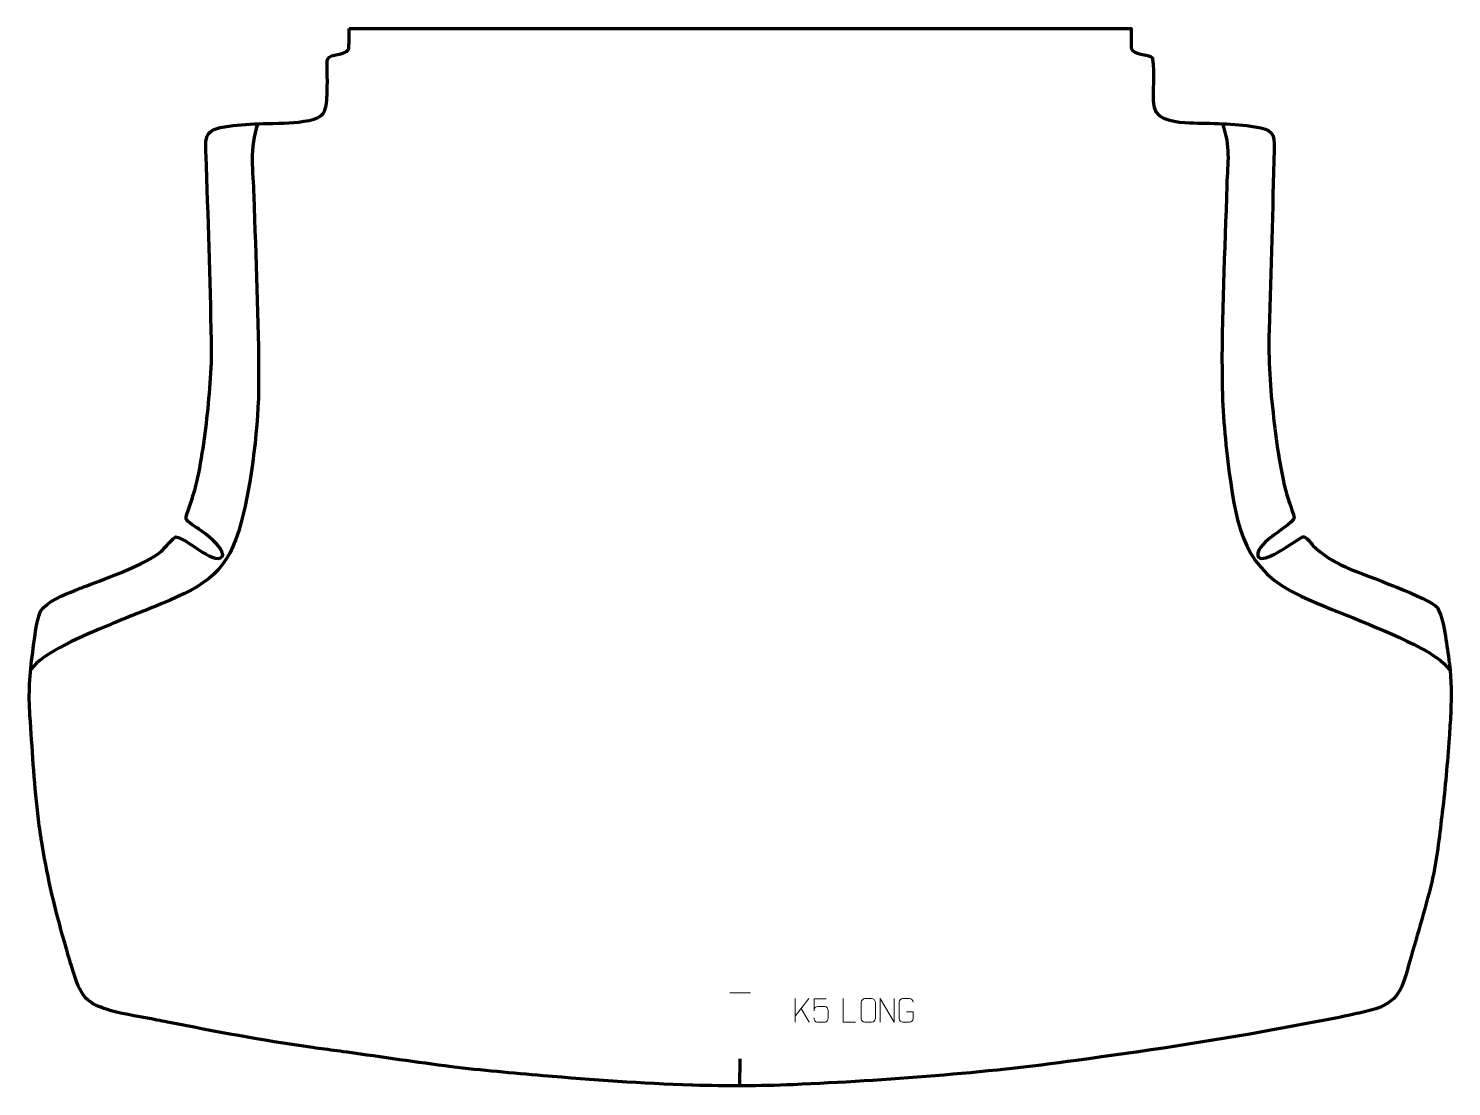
# Model space of a CAD drawing. Header units: millimetres. Extents: x 628 to 2134, y -183 to 938.
import ezdxf

# ---------------------------------------------------------------- set-up
doc = ezdxf.new("R2010")
doc.units = ezdxf.units.MM
doc.header["$MEASUREMENT"] = 0
doc.layers.add('layer 2', color=7, linetype='Continuous')
doc.layers.add('layer 3', color=7, linetype='Continuous')

msp = doc.modelspace()

# ---------------------------------------------------------------- linework, layer by layer
at = {"layer": 'layer 2', "color": 142, "lineweight": 158}
for points, knots in [([(870.272, 836.4086), (861.1099, 811.7192), (865.3008, 785.9932), (866.085, 760.3675), (866.085, 760.3675), (868.095, 694.6887), (871.2109, 629.0605), (871.2591, 563.3348), (871.2591, 563.3348), (871.276, 518.7335), (864.1273, 458.1551), (852.825, 415.0599), (852.825, 415.0599), (839.0278, 362.4513), (816.5674, 348.7052), (768.0828, 328.3174), (768.0828, 328.3174), (751.2575, 321.2705), (734.1496, 314.9693), (717.3615, 307.8099), (717.3615, 307.8099), (694.5617, 298.0088), (648.3647, 280.2166), (632.7634, 262.1344), (632.7634, 262.1344), (631.7829, 260.9978), (630.8675, 259.8437), (629.9453, 258.6608)], [0, 0, 0, 0, 0.125, 0.125, 0.125, 0.125, 0.25, 0.25, 0.25, 0.25, 0.375, 0.375, 0.375, 0.375, 0.5, 0.5, 0.5, 0.5, 0.625, 0.625, 0.625, 0.625, 0.75, 0.75, 0.75, 0.75, 1, 1, 1, 1]), ([(1891.6228, 836.4086), (1900.4593, 811.9119), (1897.0687, 796.6808), (1896.3191, 771.6524), (1896.3191, 771.6524), (1894.2257, 702.5054), (1890.3776, 632.0358), (1891.3555, 562.9573), (1891.3555, 562.9573), (1891.8602, 529.4741), (1894.6141, 500.1288), (1898.9705, 467.0034), (1898.9705, 467.0034), (1906.7992, 407.9039), (1915.5019, 363.3738), (1974.9218, 336.5147), (1974.9218, 336.5147), (2016.7613, 317.7474), (2061.8803, 302.4248), (2102.3363, 281.3235), (2102.3363, 281.3235), (2114.4256, 275.018), (2123.8996, 268.4244), (2132.7729, 257.906)], [0, 0, 0, 0, 0.142857143, 0.142857143, 0.142857143, 0.142857143, 0.285714286, 0.285714286, 0.285714286, 0.285714286, 0.428571429, 0.428571429, 0.428571429, 0.428571429, 0.571428571, 0.571428571, 0.571428571, 0.571428571, 0.714285714, 0.714285714, 0.714285714, 0.714285714, 1, 1, 1, 1])]:
    msp.add_open_spline(points, degree=3, knots=knots, dxfattribs=at)
at = {"layer": 'layer 2', "color": 142, "lineweight": 9}
for points in [[(1370.0248, -83.2244), (1370.0248, -83.2244), (1392.0248, -83.2244), (1392.0248, -83.2244)], [(1439.3595, -89.5243), (1439.3595, -89.5243), (1439.3595, -114.4903), (1439.3595, -114.4903)], [(1453.7429, -89.5243), (1453.7429, -89.5243), (1439.3595, -108.1734), (1439.3595, -108.1734)], [(1454.0683, -114.3946), (1454.0683, -114.3946), (1445.5937, -100.0738), (1445.5937, -100.0738)]]:
    msp.add_open_spline(points, degree=3, dxfattribs=at)
for points, knots in [([(1472.1207, -89.5463), (1472.1207, -89.5463), (1459.2626, -89.5463), (1459.2626, -89.5463), (1459.2626, -89.5463), (1459.2629, -93.7791), (1459.2629, -98.0121), (1459.2626, -102.2454), (1459.2626, -102.2454), (1459.2623, -98.9336), (1460.894, -97.8613), (1463.7075, -97.8007), (1463.7075, -97.8007), (1466.1483, -97.8004), (1468.589, -97.8004), (1471.0295, -97.8007), (1471.0295, -97.8007), (1472.6801, -97.794), (1474.1558, -100.1756), (1474.1843, -102.2454), (1474.1843, -102.2454), (1474.184, -104.834), (1474.184, -107.4229), (1474.1843, -110.0118), (1474.1843, -110.0118), (1474.2304, -111.9722), (1472.7303, -114.4098), (1471.1036, -114.4682), (1471.1036, -114.4682), (1469.1461, -114.468), (1464.2487, -114.468), (1462.2906, -114.4682), (1462.2906, -114.4682), (1460.4443, -114.4771), (1459.3366, -112.5114), (1459.3158, -109.9589)], [0, 0, 0, 0, 0.1, 0.1, 0.1, 0.1, 0.2, 0.2, 0.2, 0.2, 0.3, 0.3, 0.3, 0.3, 0.4, 0.4, 0.4, 0.4, 0.5, 0.5, 0.5, 0.5, 0.6, 0.6, 0.6, 0.6, 0.7, 0.7, 0.7, 0.7, 0.8, 0.8, 0.8, 0.8, 1, 1, 1, 1]), ([(1503.2167, -114.4904), (1503.2167, -114.4904), (1490.2611, -114.4904), (1490.2611, -114.4904), (1490.2611, -114.4904), (1490.2611, -114.4904), (1490.2611, -89.5243), (1490.2611, -89.5243)], [0, 0, 0, 0, 0.333333333, 0.333333333, 0.333333333, 0.333333333, 1, 1, 1, 1]), ([(1513.2275, -89.5247), (1515.5544, -89.5247), (1517.8816, -89.5247), (1520.2089, -89.5247), (1520.2089, -89.5247), (1522.1565, -89.4892), (1524.1489, -90.9814), (1524.1756, -93.4203), (1524.1756, -93.4203), (1524.1752, -99.1701), (1524.1752, -104.9202), (1524.1756, -110.6708), (1524.1756, -110.6708), (1524.0358, -112.9953), (1522.3577, -114.4757), (1520.2089, -114.4865), (1520.2089, -114.4865), (1517.8758, -114.4861), (1515.5428, -114.4861), (1513.2101, -114.4865), (1513.2101, -114.4865), (1511.2842, -114.5919), (1509.3111, -112.7065), (1509.3223, -110.6882), (1509.3223, -110.6882), (1509.3226, -104.9152), (1509.3226, -99.1427), (1509.3223, -93.3705), (1509.3223, -93.3705), (1509.3265, -91.2313), (1511.0741, -89.5112), (1513.2275, -89.5247)], [0, 0, 0, 0, 0.111111111, 0.111111111, 0.111111111, 0.111111111, 0.222222222, 0.222222222, 0.222222222, 0.222222222, 0.333333333, 0.333333333, 0.333333333, 0.333333333, 0.444444444, 0.444444444, 0.444444444, 0.444444444, 0.555555556, 0.555555556, 0.555555556, 0.555555556, 0.666666667, 0.666666667, 0.666666667, 0.666666667, 0.777777778, 0.777777778, 0.777777778, 0.777777778, 1, 1, 1, 1]), ([(1529.4279, -114.4904), (1529.4279, -114.4904), (1529.4279, -89.5244), (1529.4279, -89.5244), (1529.4279, -89.5244), (1529.4279, -89.5244), (1544.09, -114.4904), (1544.09, -114.4904), (1544.09, -114.4904), (1544.09, -114.4904), (1544.09, -89.5244), (1544.09, -89.5244)], [0, 0, 0, 0, 0.25, 0.25, 0.25, 0.25, 0.5, 0.5, 0.5, 0.5, 1, 1, 1, 1]), ([(1557.0239, -103.4991), (1557.0239, -103.4991), (1564.1956, -103.4991), (1564.1956, -103.4991), (1564.1956, -103.4991), (1564.1956, -103.4991), (1564.1956, -110.6708), (1564.1956, -110.6708), (1564.1956, -110.6708), (1564.0558, -112.9954), (1562.3778, -114.4757), (1560.2289, -114.4865), (1560.2289, -114.4865), (1557.8959, -114.4861), (1555.5628, -114.4861), (1553.2301, -114.4865), (1553.2301, -114.4865), (1551.3043, -114.5919), (1549.3311, -112.7065), (1549.3423, -110.6882), (1549.3423, -110.6882), (1549.3427, -104.9152), (1549.3427, -99.1426), (1549.3423, -93.3705), (1549.3423, -93.3705), (1549.3465, -91.2313), (1551.0942, -89.5113), (1553.2475, -89.5246), (1553.2475, -89.5246), (1555.5744, -89.5246), (1557.9017, -89.5246), (1560.2289, -89.5246), (1560.2289, -89.5246), (1562.1766, -89.4892), (1564.169, -90.9815), (1564.1956, -93.4204)], [0, 0, 0, 0, 0.1, 0.1, 0.1, 0.1, 0.2, 0.2, 0.2, 0.2, 0.3, 0.3, 0.3, 0.3, 0.4, 0.4, 0.4, 0.4, 0.5, 0.5, 0.5, 0.5, 0.6, 0.6, 0.6, 0.6, 0.7, 0.7, 0.7, 0.7, 0.8, 0.8, 0.8, 0.8, 1, 1, 1, 1])]:
    msp.add_open_spline(points, degree=3, knots=knots, dxfattribs=at)
at = {"layer": 'layer 2', "color": 142, "lineweight": 158}
msp.add_open_spline([(1380.8701, -182.5582), (1380.8701, -182.5582), (1381.0248, -153.2244), (1381.0248, -153.2244)], degree=3, dxfattribs=at)
at = {"layer": 'layer 3', "color": 242, "lineweight": 158}
msp.add_open_spline([(967.1301, 937.5188), (967.158, 925.7364), (966.9796, 916.398), (966.3458, 915.3295), (966.3458, 915.3295), (962.0471, 908.0825), (947.4701, 911.9858), (944.0625, 904.8448), (944.0625, 904.8448), (943.2653, 898.4384), (943.9041, 889.5182), (943.9734, 882.8742), (943.9734, 882.8742), (943.9656, 875.8032), (943.8502, 868.8328), (943.404, 861.7725), (943.404, 861.7725), (942.218, 844.0415), (935.3595, 841.9889), (919.1354, 839.2193), (919.1354, 839.2193), (904.9896, 836.8718), (890.2994, 837.2387), (875.9911, 836.9155), (875.9911, 836.9155), (863.7117, 836.5073), (851.7404, 835.7253), (839.5444, 834.1757), (839.5444, 834.1757), (833.5116, 833.3577), (827.6238, 832.2463), (822.1677, 829.4417), (822.1677, 829.4417), (818.5587, 827.281), (816.8386, 824.9948), (815.8666, 820.9371), (815.8666, 820.9371), (814.5891, 813.5406), (815.7177, 799.6859), (816.0835, 791.7333), (816.0835, 791.7333), (818.0637, 726.0179), (820.6426, 660.3406), (821.2895, 594.5908), (821.2895, 594.5908), (821.4232, 579.9999), (820.2391, 565.662), (819.0703, 551.1399), (819.0703, 551.1399), (816.8339, 523.0001), (813.1994, 494.5785), (807.8794, 466.8531), (807.8794, 466.8531), (806.2556, 458.5854), (804.3188, 450.74), (801.7268, 442.7178), (801.7268, 442.7178), (799.8962, 437.2348), (797.9303, 431.8048), (796.1146, 426.3129), (796.1146, 426.3129), (795.3056, 423.7879), (794.2617, 420.8216), (794.6307, 418.1456), (794.6307, 418.1456), (795.4811, 415.395), (805.1001, 409.6022), (808.0783, 407.47), (808.0783, 407.47), (815.1721, 402.3915), (833.0917, 389.6547), (833.1934, 380.2664), (833.1934, 380.2664), (833.1934, 380.2664), (833.0132, 379.5028), (833.0132, 379.5028), (833.0132, 379.5028), (833.0132, 379.5028), (832.6552, 378.6889), (832.6552, 378.6889), (832.6552, 378.6889), (828.9614, 372.4373), (815.101, 380.9808), (811.013, 383.5979), (811.013, 383.5979), (803.0552, 388.6922), (792.5176, 396.908), (783.5808, 399.3777), (783.5808, 399.3777), (781.1862, 398.8844), (771.6326, 387.0909), (768.241, 384.2114), (768.241, 384.2114), (751.1655, 369.714), (711.2298, 356.1718), (689.3678, 347.6603), (689.3678, 347.6603), (689.3678, 347.6603), (688.2446, 347.217), (688.2446, 347.217), (688.2446, 347.217), (684.3694, 345.6844), (680.4951, 344.1502), (676.6221, 342.6123), (676.6221, 342.6123), (666.66, 338.6467), (645.6948, 330.202), (640.4393, 320.6344), (640.4393, 320.6344), (636.0626, 311.6272), (633.3818, 287.5613), (631.9809, 276.7707), (631.9809, 276.7707), (628.8477, 253.8431), (627.5248, 233.4506), (629.0717, 210.2845), (629.0717, 210.2845), (631.566, 175.7246), (633.2826, 141.0226), (637.3451, 106.6092), (637.3451, 106.6092), (638.3798, 97.9191), (639.5361, 89.2442), (640.8559, 80.5927), (640.8559, 80.5927), (640.8559, 80.5927), (641.045, 79.354), (641.045, 79.354), (641.045, 79.354), (641.045, 79.354), (641.238, 78.1138), (641.238, 78.1138), (641.238, 78.1138), (646.7254, 43.8111), (654.3225, 10.8231), (663.6694, -22.6182), (663.6694, -22.6182), (665.9252, -30.6692), (668.2532, -38.6964), (670.6214, -46.715), (670.6214, -46.715), (672.6442, -53.5475), (674.7564, -60.3229), (676.9968, -67.0874), (676.9968, -67.0874), (676.9968, -67.0874), (677.4013, -68.2737), (677.4013, -68.2737), (677.4013, -68.2737), (685.0791, -90.5768), (692.9745, -95.812), (715.0845, -102.3501), (715.0845, -102.3501), (730.3081, -106.2897), (747.9755, -109.1694), (763.5861, -112.17), (763.5861, -112.17), (767.2976, -112.8834), (771.0059, -113.6061), (774.7131, -114.3417), (774.7131, -114.3417), (824.861, -124.324), (875.0323, -133.7292), (925.6611, -140.972), (925.6611, -140.972), (929.784, -141.5564), (933.908, -142.1194), (938.0361, -142.6666), (938.0361, -142.6666), (946.7244, -143.8075), (955.4156, -144.9275), (964.095, -146.1356), (964.095, -146.1356), (964.095, -146.1356), (965.3272, -146.3072), (965.3272, -146.3072), (965.3272, -146.3072), (1001.9021, -151.4186), (1038.7835, -156.9542), (1075.3802, -161.5875), (1075.3802, -161.5875), (1107.3224, -165.6316), (1140.4507, -168.3063), (1172.5846, -171.1243), (1172.5846, -171.1243), (1224.9535, -175.717), (1277.2964, -179.5129), (1329.8548, -181.0702), (1329.8548, -181.0702), (1329.8548, -181.0702), (1331.1178, -181.1071), (1331.1178, -181.1071), (1331.1178, -181.1071), (1367.1711, -182.1465), (1400.9861, -182.1893), (1437.047, -180.6071), (1437.047, -180.6071), (1537.3654, -176.2055), (1637.6155, -168.5838), (1737.1296, -154.9592), (1737.1296, -154.9592), (1807.6383, -145.2188), (1876.9098, -135.1812), (1946.9608, -122.2972), (1946.9608, -122.2972), (1977.3462, -116.7086), (2007.7407, -111.2765), (2037.8688, -104.3943), (2037.8688, -104.3943), (2041.519, -103.5574), (2045.15, -102.6824), (2048.7828, -101.7736), (2048.7828, -101.7736), (2078.8555, -94.1472), (2082.2637, -77.5674), (2089.829, -50.6203), (2089.829, -50.6203), (2098.3794, -20.2251), (2107.5584, 8.6147), (2114.5429, 39.5843), (2114.5429, 39.5843), (2119.2596, 61.1146), (2121.7876, 85.9408), (2124.4312, 107.9985), (2124.4312, 107.9985), (2127.5558, 134.0707), (2129.8197, 160.2107), (2131.7454, 186.3955), (2131.7454, 186.3955), (2132.3691, 195.0388), (2132.9157, 203.688), (2133.3454, 212.3432), (2133.3454, 212.3432), (2133.3454, 212.3432), (2133.4062, 213.5675), (2133.4062, 213.5675), (2133.4062, 213.5675), (2134.2481, 230.7703), (2134.179, 247.3178), (2132.0583, 264.4429), (2132.0583, 264.4429), (2132.0583, 264.4429), (2131.8968, 265.7474), (2131.8968, 265.7474), (2131.8968, 265.7474), (2130.6858, 275.2815), (2129.1444, 284.7739), (2127.6996, 294.2747), (2127.6996, 294.2747), (2126.1462, 304.5301), (2124.1386, 315.135), (2119.2483, 324.3821), (2119.2483, 324.3821), (2111.4011, 334.5721), (2043.2678, 358.3836), (2026.8869, 365.2654), (2026.8869, 365.2654), (2025.2044, 365.9775), (2023.5465, 366.7048), (2021.885, 367.4641), (2021.885, 367.4641), (2009.2269, 373.3148), (1997.2126, 380.1706), (1987.5267, 390.364), (1987.5267, 390.364), (1985.2199, 392.909), (1980.1567, 400.5142), (1976.5071, 399.372), (1976.5071, 399.372), (1975.2044, 398.9644), (1972.1052, 396.6571), (1970.8728, 395.8217), (1970.8728, 395.8217), (1965.1426, 392.1118), (1935.0258, 370.9047), (1929.7115, 377.9982), (1929.7115, 377.9982), (1929.7115, 377.9982), (1929.3352, 378.636), (1929.3352, 378.636), (1929.3352, 378.636), (1929.3352, 378.636), (1929.0347, 379.5755), (1929.0347, 379.5755), (1929.0347, 379.5755), (1927.6255, 386.3428), (1939.3621, 396.1942), (1944.2505, 399.8595), (1944.2505, 399.8595), (1948.7773, 403.2537), (1966.3208, 414.7229), (1967.607, 419.2676), (1967.607, 419.2676), (1967.4399, 422.314), (1962.791, 434.6995), (1961.5093, 438.5378), (1961.5093, 438.5378), (1952.986, 466.7193), (1949.4009, 496.1628), (1945.9071, 525.3067), (1945.9071, 525.3067), (1942.163, 556.5502), (1940.1029, 586.6492), (1941.105, 618.1477), (1941.105, 618.1477), (1943.3301, 681.8897), (1944.7368, 745.6586), (1946.4029, 809.4168), (1946.4029, 809.4168), (1946.8731, 827.4201), (1944.5501, 830.1999), (1926.0917, 833.4819), (1926.0917, 833.4819), (1903.7145, 837.4606), (1879.5792, 836.7791), (1856.8419, 837.6621), (1856.8419, 837.6621), (1844.6829, 838.1532), (1822.3344, 839.6091), (1819.3206, 854.2402), (1819.3206, 854.2402), (1819.3206, 854.2402), (1819.0504, 855.5519), (1819.0504, 855.5519), (1819.0504, 855.5519), (1816.6562, 870.7102), (1820.5316, 889.955), (1817.7186, 905.2544), (1817.7186, 905.2544), (1817.7186, 905.2544), (1817.472, 906.4639), (1817.472, 906.4639), (1817.472, 906.4639), (1813.1673, 910.6044), (1796.9109, 909.5476), (1795.2238, 916.2908), (1795.2238, 916.2908), (1794.9224, 917.4958), (1794.8963, 926.6929), (1794.963, 937.3866), (1794.963, 937.3866), (1794.963, 937.3866), (1380.9474, 937.4373), (1380.9474, 937.4373), (1380.9474, 937.4373), (1242.7759, 937.4373), (1105.3016, 937.5291), (967.1301, 937.5188)], degree=3, knots=[0, 0, 0, 0, 0.011363636, 0.011363636, 0.011363636, 0.011363636, 0.022727273, 0.022727273, 0.022727273, 0.022727273, 0.034090909, 0.034090909, 0.034090909, 0.034090909, 0.045454545, 0.045454545, 0.045454545, 0.045454545, 0.056818182, 0.056818182, 0.056818182, 0.056818182, 0.068181818, 0.068181818, 0.068181818, 0.068181818, 0.079545455, 0.079545455, 0.079545455, 0.079545455, 0.090909091, 0.090909091, 0.090909091, 0.090909091, 0.102272727, 0.102272727, 0.102272727, 0.102272727, 0.113636364, 0.113636364, 0.113636364, 0.113636364, 0.125, 0.125, 0.125, 0.125, 0.136363636, 0.136363636, 0.136363636, 0.136363636, 0.147727273, 0.147727273, 0.147727273, 0.147727273, 0.159090909, 0.159090909, 0.159090909, 0.159090909, 0.170454545, 0.170454545, 0.170454545, 0.170454545, 0.181818182, 0.181818182, 0.181818182, 0.181818182, 0.193181818, 0.193181818, 0.193181818, 0.193181818, 0.204545455, 0.204545455, 0.204545455, 0.204545455, 0.215909091, 0.215909091, 0.215909091, 0.215909091, 0.227272727, 0.227272727, 0.227272727, 0.227272727, 0.238636364, 0.238636364, 0.238636364, 0.238636364, 0.25, 0.25, 0.25, 0.25, 0.261363636, 0.261363636, 0.261363636, 0.261363636, 0.272727273, 0.272727273, 0.272727273, 0.272727273, 0.284090909, 0.284090909, 0.284090909, 0.284090909, 0.295454545, 0.295454545, 0.295454545, 0.295454545, 0.306818182, 0.306818182, 0.306818182, 0.306818182, 0.318181818, 0.318181818, 0.318181818, 0.318181818, 0.329545455, 0.329545455, 0.329545455, 0.329545455, 0.340909091, 0.340909091, 0.340909091, 0.340909091, 0.352272727, 0.352272727, 0.352272727, 0.352272727, 0.363636364, 0.363636364, 0.363636364, 0.363636364, 0.375, 0.375, 0.375, 0.375, 0.386363636, 0.386363636, 0.386363636, 0.386363636, 0.397727273, 0.397727273, 0.397727273, 0.397727273, 0.409090909, 0.409090909, 0.409090909, 0.409090909, 0.420454545, 0.420454545, 0.420454545, 0.420454545, 0.431818182, 0.431818182, 0.431818182, 0.431818182, 0.443181818, 0.443181818, 0.443181818, 0.443181818, 0.454545455, 0.454545455, 0.454545455, 0.454545455, 0.465909091, 0.465909091, 0.465909091, 0.465909091, 0.477272727, 0.477272727, 0.477272727, 0.477272727, 0.488636364, 0.488636364, 0.488636364, 0.488636364, 0.5, 0.5, 0.5, 0.5, 0.511363636, 0.511363636, 0.511363636, 0.511363636, 0.522727273, 0.522727273, 0.522727273, 0.522727273, 0.534090909, 0.534090909, 0.534090909, 0.534090909, 0.545454545, 0.545454545, 0.545454545, 0.545454545, 0.556818182, 0.556818182, 0.556818182, 0.556818182, 0.568181818, 0.568181818, 0.568181818, 0.568181818, 0.579545455, 0.579545455, 0.579545455, 0.579545455, 0.590909091, 0.590909091, 0.590909091, 0.590909091, 0.602272727, 0.602272727, 0.602272727, 0.602272727, 0.613636364, 0.613636364, 0.613636364, 0.613636364, 0.625, 0.625, 0.625, 0.625, 0.636363636, 0.636363636, 0.636363636, 0.636363636, 0.647727273, 0.647727273, 0.647727273, 0.647727273, 0.659090909, 0.659090909, 0.659090909, 0.659090909, 0.670454545, 0.670454545, 0.670454545, 0.670454545, 0.681818182, 0.681818182, 0.681818182, 0.681818182, 0.693181818, 0.693181818, 0.693181818, 0.693181818, 0.704545455, 0.704545455, 0.704545455, 0.704545455, 0.715909091, 0.715909091, 0.715909091, 0.715909091, 0.727272727, 0.727272727, 0.727272727, 0.727272727, 0.738636364, 0.738636364, 0.738636364, 0.738636364, 0.75, 0.75, 0.75, 0.75, 0.761363636, 0.761363636, 0.761363636, 0.761363636, 0.772727273, 0.772727273, 0.772727273, 0.772727273, 0.784090909, 0.784090909, 0.784090909, 0.784090909, 0.795454545, 0.795454545, 0.795454545, 0.795454545, 0.806818182, 0.806818182, 0.806818182, 0.806818182, 0.818181818, 0.818181818, 0.818181818, 0.818181818, 0.829545455, 0.829545455, 0.829545455, 0.829545455, 0.840909091, 0.840909091, 0.840909091, 0.840909091, 0.852272727, 0.852272727, 0.852272727, 0.852272727, 0.863636364, 0.863636364, 0.863636364, 0.863636364, 0.875, 0.875, 0.875, 0.875, 0.886363636, 0.886363636, 0.886363636, 0.886363636, 0.897727273, 0.897727273, 0.897727273, 0.897727273, 0.909090909, 0.909090909, 0.909090909, 0.909090909, 0.920454545, 0.920454545, 0.920454545, 0.920454545, 0.931818182, 0.931818182, 0.931818182, 0.931818182, 0.943181818, 0.943181818, 0.943181818, 0.943181818, 0.954545455, 0.954545455, 0.954545455, 0.954545455, 0.965909091, 0.965909091, 0.965909091, 0.965909091, 0.977272727, 0.977272727, 0.977272727, 0.977272727, 1, 1, 1, 1], dxfattribs=at)

doc.saveas('drawing.dxf')
